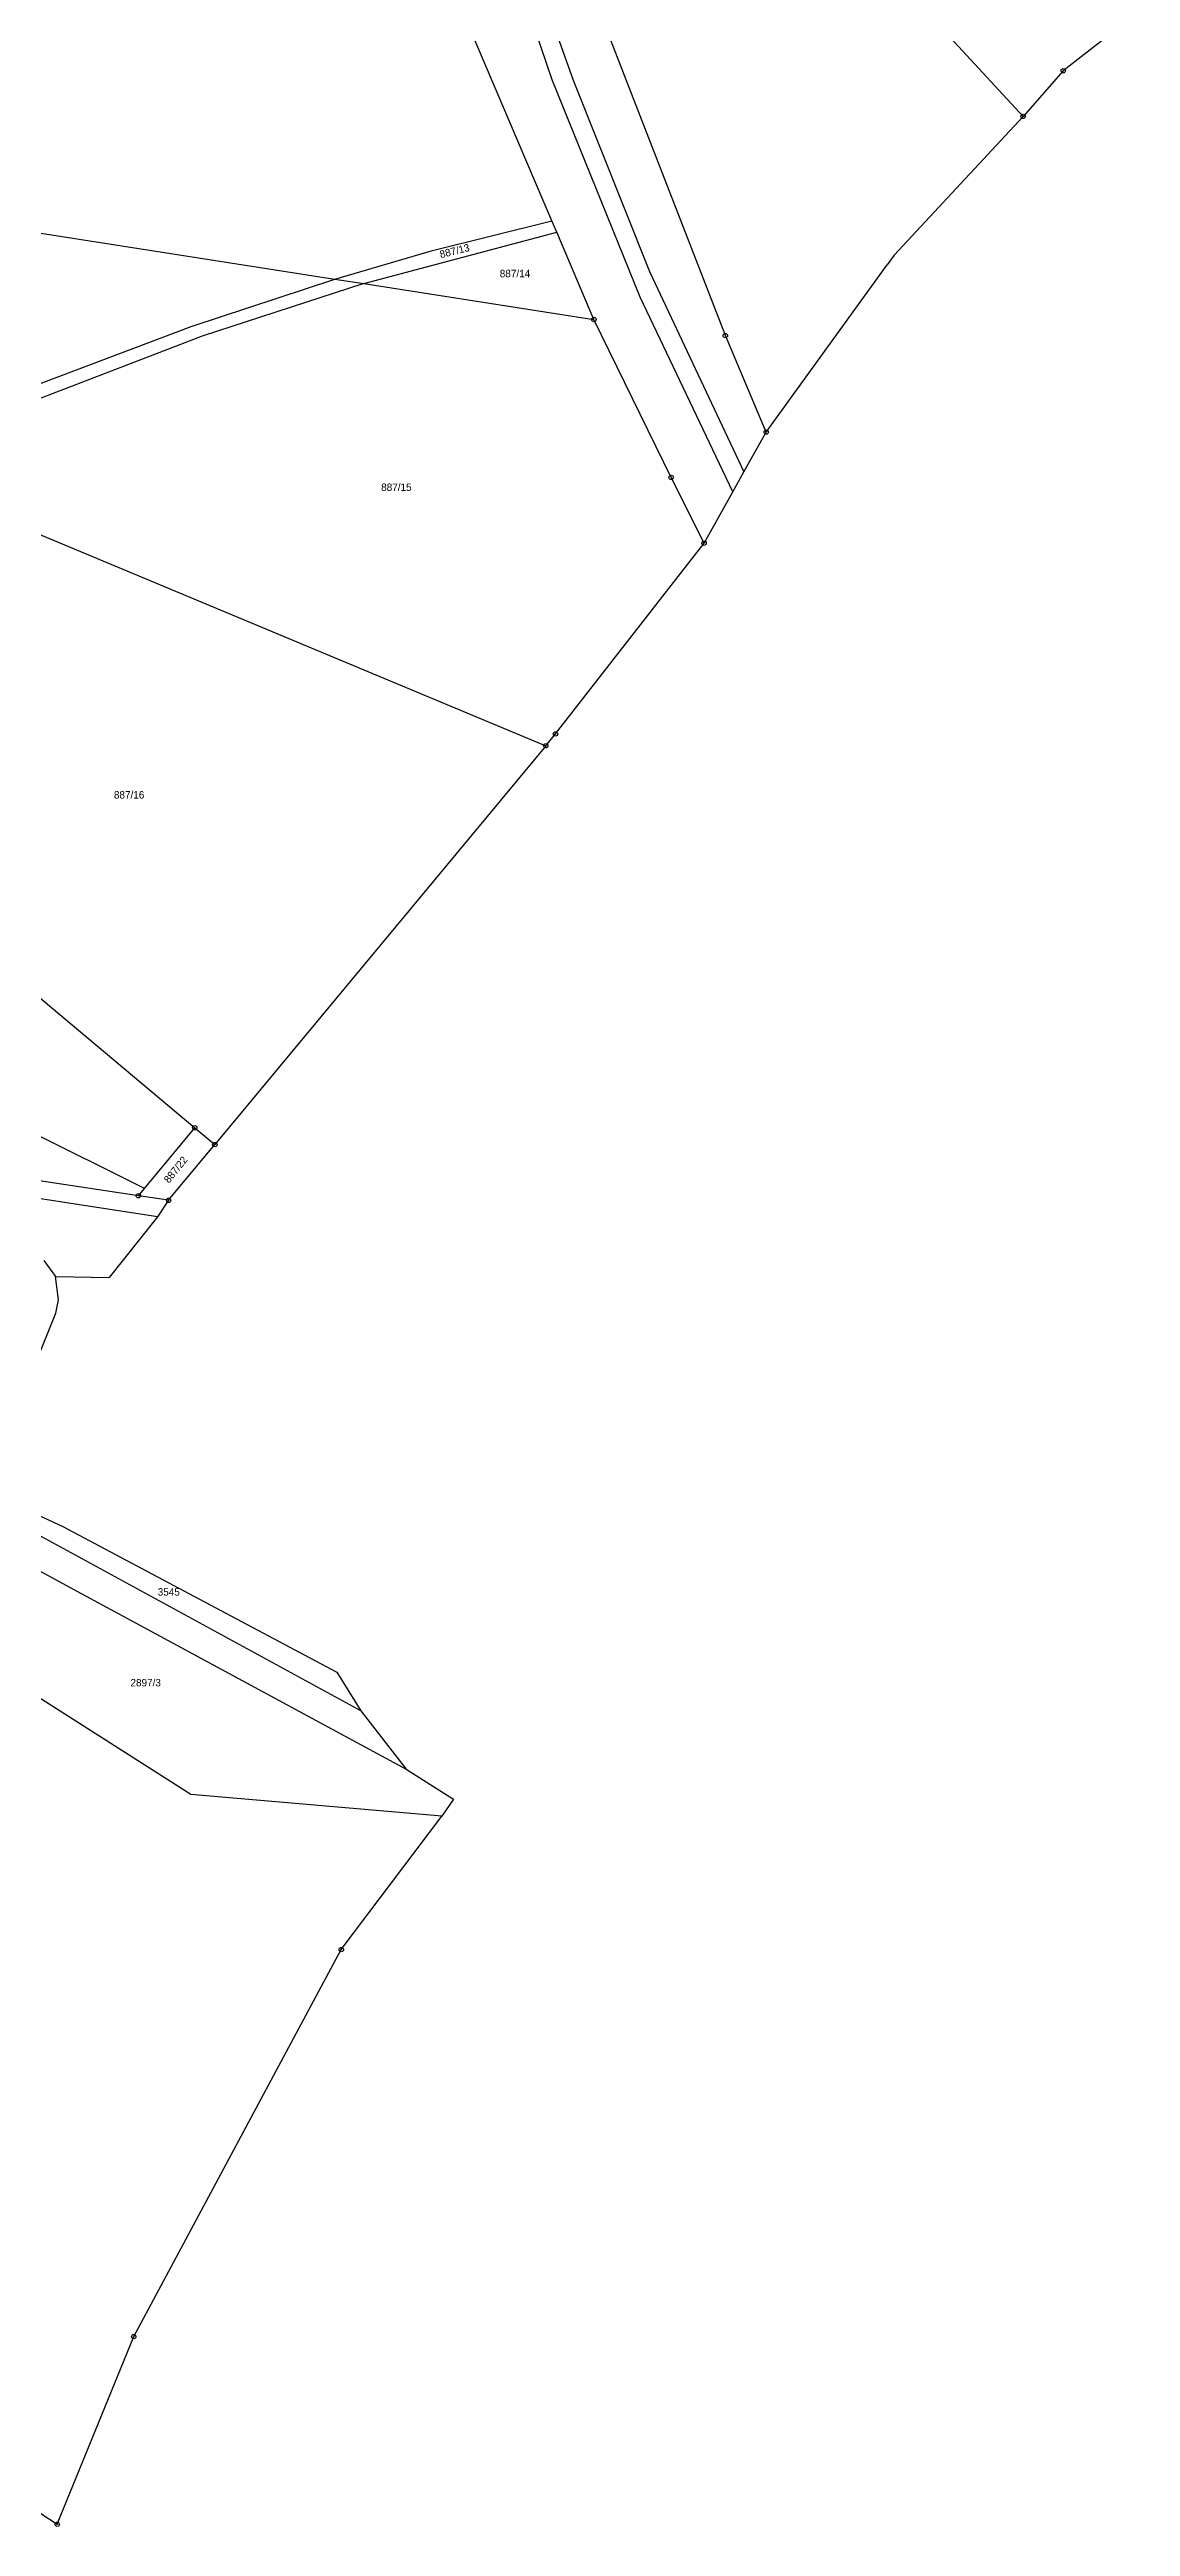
# Model space of a CAD drawing. Extents: x -784124 to -780570, y -980818 to -976926.
# Drawn here: x -780916 to -780669, y -980071 to -979505 of the extents above; entities that cross this region are included whole.
import ezdxf
from ezdxf.enums import TextEntityAlignment as Align

# ---------------------------------------------------------------- set-up
doc = ezdxf.new("R2010")
doc.units = 0
doc.header["$LTSCALE"] = 3.138375
doc.header["$MEASUREMENT"] = 0
doc.linetypes.add('0_205_2', pattern=[0])
for name, color, linetype in [('105', 1, 'CONTINUOUS'), ('18', 1, 'CONTINUOUS'), ('20500', 1, 'CONTINUOUS'), ('20502', 1, 'CONTINUOUS'), ('21900', 1, 'CONTINUOUS'), ('50100', 1, 'CONTINUOUS')]:
    doc.layers.add(name, color=color, linetype=linetype)

# ---------------------------------------------------------------- blocks, each defined once
blk = doc.blocks.new('1_05$19')
at = {"layer": '105', "color": 3, "linetype": 'Continuous'}
for radius in [0.5, 0.0303]:
    blk.add_circle((0, 0), radius, dxfattribs=at)

msp = doc.modelspace()

# ---------------------------------------------------------------- linework, layer by layer
at = {"layer": '20500', "color": 3, "linetype": 'Continuous'}
for p, q in [((-780722.88, -979551.8), (-780724.5, -979554.03)), ((-780802.5, -979663.85), (-780800.27, -979661.16)), ((-780888.71, -979767.69), (-780878.14, -979754.96)), ((-780888.71, -979767.69), (-780891.23, -979771.48)), ((-780891.23, -979771.48), (-780902.27, -979785.31)), ((-780844.77, -979884.27), (-780834.4, -979897.63))]:
    msp.add_line(p, q, dxfattribs=at)
for points in [[(-780668.88, -979497.71), (-780684.23, -979509.66), (-780693.42, -979520.08)], [(-780766.34, -979617.58), (-780759.75, -979605.82), (-780757.22, -979601.3), (-780752.12, -979592.19)], [(-780834.4, -979897.63), (-780823.62, -979904.49), (-780826.23, -979908.4)]]:
    msp.add_lwpolyline(points, dxfattribs=at)
at = {"layer": '20502', "color": 3, "linetype": '0_205_2'}
for p, q in [((-780693.42, -979520.08), (-780722.88, -979551.8)), ((-780752.12, -979592.19), (-780724.5, -979554.03)), ((-780800.27, -979661.16), (-780766.34, -979617.58)), ((-780802.5, -979663.85), (-780878.14, -979754.96)), ((-780914.58, -979785.11), (-780902.27, -979785.31)), ((-780939.55, -979829.82), (-780912.88, -979842.22)), ((-780912.88, -979842.22), (-780850.22, -979875.49)), ((-780850.22, -979875.49), (-780844.77, -979884.27)), ((-780849.23, -979938.84), (-780826.23, -979908.4)), ((-780917.87, -980067.66), (-780914.14, -980070.12))]:
    msp.add_line(p, q, dxfattribs=at)
for points in [[(-780919.1, -979805), (-780914.48, -979793.44), (-780913.88, -979790.41), (-780914.58, -979785.11)], [(-780914.14, -980070.12), (-780896.67, -980027.25), (-780849.23, -979938.84)]]:
    msp.add_lwpolyline(points, dxfattribs=at)
at = {"layer": '21900', "color": 3, "linetype": 'Continuous'}
for p, q in [((-780801.12, -979543.94), (-780820.02, -979499.64)), ((-780844.1, -979558.26), (-780800.01, -979546.53)), ((-780800.01, -979546.53), (-780801.12, -979543.94)), ((-780791.5, -979566.48), (-780800.01, -979546.53)), ((-780850.73, -979557.23), (-780844.1, -979558.26)), ((-780844.1, -979558.26), (-780791.5, -979566.48)), ((-780960.3, -979598.03), (-780802.5, -979663.85)), ((-781037.27, -979621.64), (-780882.74, -979751.11)), ((-780894.21, -979764.95), (-780882.74, -979751.11)), ((-780882.74, -979751.11), (-780878.14, -979754.96)), ((-780895.62, -979766.65), (-780894.21, -979764.95)), ((-780888.71, -979767.69), (-780895.62, -979766.65)), ((-780917.2, -979781.45), (-780914.58, -979785.11)), ((-780910.34, -979856.57), (-780834.4, -979897.63))]:
    msp.add_line(p, q, dxfattribs=at)
for points in [[(-780752.12, -979592.19), (-780761.47, -979570.15), (-780788.64, -979500.15), (-780805.98, -979451.48), (-780816.74, -979412.89)], [(-780816.74, -979412.89), (-780757.15, -979451.03), (-780693.42, -979520.08)], [(-781029.38, -979527.9), (-781022.67, -979530.37), (-780850.73, -979557.23)], [(-780850.73, -979557.23), (-780828.36, -979550.7), (-780801.12, -979543.94)], [(-780974.95, -979598.65), (-780926.92, -979584.44), (-780883.57, -979568.08), (-780850.73, -979557.23)], [(-780844.1, -979558.26), (-780881.05, -979570.31), (-780946.07, -979595.23), (-780960.3, -979598.03)], [(-780766.34, -979617.58), (-780773.86, -979602.56), (-780791.5, -979566.48)], [(-780894.21, -979764.95), (-781081.19, -979671.86), (-781080.11, -979654.95), (-781076.55, -979650.07), (-781057.71, -979631.91), (-781039.76, -979622.71), (-781037.27, -979621.64)], [(-780895.62, -979766.65), (-780974.75, -979754.7), (-781071.87, -979734.36)], [(-780891.23, -979771.48), (-780975.34, -979758.48), (-781067.48, -979738.57), (-781071.87, -979734.36)], [(-780844.77, -979884.27), (-780927.78, -979839.09), (-780934.56, -979834.01), (-780939.55, -979829.82)], [(-780938.34, -979841.02), (-780932.97, -979844.33), (-780910.34, -979856.57)], [(-780826.23, -979908.4), (-780883.6, -979903.4), (-780921.24, -979879.46), (-780936.2, -979869.95), (-780951.27, -979872.48)]]:
    msp.add_lwpolyline(points, dxfattribs=at)
at = {"layer": '50100', "color": 255, "linetype": 'Continuous'}
for p, q in [((-780801.04, -979511.73), (-780820.33, -979455.19)), ((-780816.5, -979454.25), (-780796.28, -979511.8)), ((-780780.93, -979561.38), (-780801.04, -979511.73)), ((-780796.28, -979511.8), (-780778.81, -979555.54)), ((-780778.81, -979555.54), (-780757.22, -979601.3)), ((-780759.75, -979605.82), (-780780.93, -979561.38))]:
    msp.add_line(p, q, dxfattribs=at)

# ---------------------------------------------------------------- block references
at = {"layer": '105', "color": 0, "linetype": 'ByBlock'}
for p in [(-780684.23, -979509.66), (-780693.42, -979520.08), (-780791.5, -979566.48), (-780761.47, -979570.15), (-780752.12, -979592.19), (-780773.86, -979602.56), (-780766.34, -979617.58), (-780800.27, -979661.16), (-780802.5, -979663.85), (-780882.74, -979751.11), (-780878.14, -979754.96), (-780895.62, -979766.65), (-780888.71, -979767.69), (-780849.23, -979938.84), (-780896.67, -980027.25), (-780914.14, -980070.12)]:
    msp.add_blockref('1_05$19', p, dxfattribs=at)

# ---------------------------------------------------------------- texts
at = {"layer": '18', "color": 255, "linetype": 'Continuous'}
for s, rotation, p in [('887/13', 14, (-780826.39, -979552.97)), ('887/22', 51, (-780888.23, -979764.23))]:
    msp.add_text(s, height=1.7, rotation=rotation, dxfattribs=at).set_placement(p, align=Align.BOTTOM_LEFT)
for s, p in [('887/14', (-780813.02, -979557.34)), ('887/15', (-780840.13, -979606.16)), ('887/16', (-780901.2, -979676.42)), ('2897/3', (-780897.42, -979879.23))]:
    msp.add_text(s, height=1.7, dxfattribs=at).set_placement(p, align=Align.BOTTOM_LEFT)
msp.add_text('3545', height=1.7, dxfattribs=at).set_placement((-780888.66, -979858.5), align=Align.BOTTOM_CENTER)

doc.saveas('drawing.dxf')
